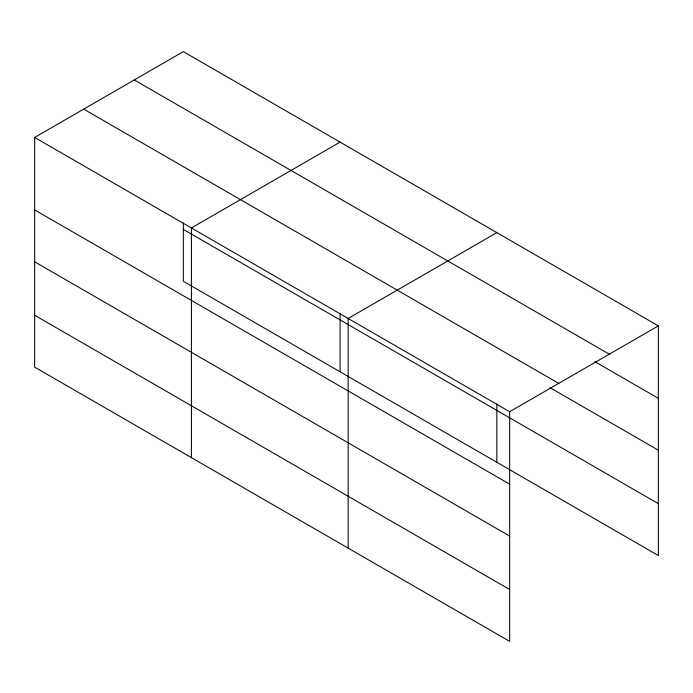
<?xml version="1.0" encoding="UTF-8"?>
<svg xmlns="http://www.w3.org/2000/svg" width="693" height="693" viewBox="0 0 693 693"><rect width="100%" height="100%" fill="white"/><g stroke="black" fill="none" stroke-linecap="round" stroke-linejoin="round"><path stroke-width="1.04" d="M34.65 137.457L509.667 411.711L509.667 641.38L34.65 367.134L34.65 137.457L183.333 51.62L658.35 325.866L658.35 555.543L183.333 281.289L183.333 222.999M340.09 142.117L191.407 227.962L191.407 457.631M496.846 232.623L348.163 318.468L348.163 548.137M509.667 411.711L658.35 325.866M134.269 79.946L609.286 354.192M594.871 361.677L658.35 398.328M83.714 109.13L558.731 383.385M550.06 387.69L658.35 450.207M183.333 229.409L658.35 503.664M34.65 209.918L509.667 484.173M34.65 261.798L509.667 536.053M34.65 315.254L509.667 589.5M496.846 404.002L496.846 462.292M340.09 313.496L340.09 371.794"/></g></svg>
